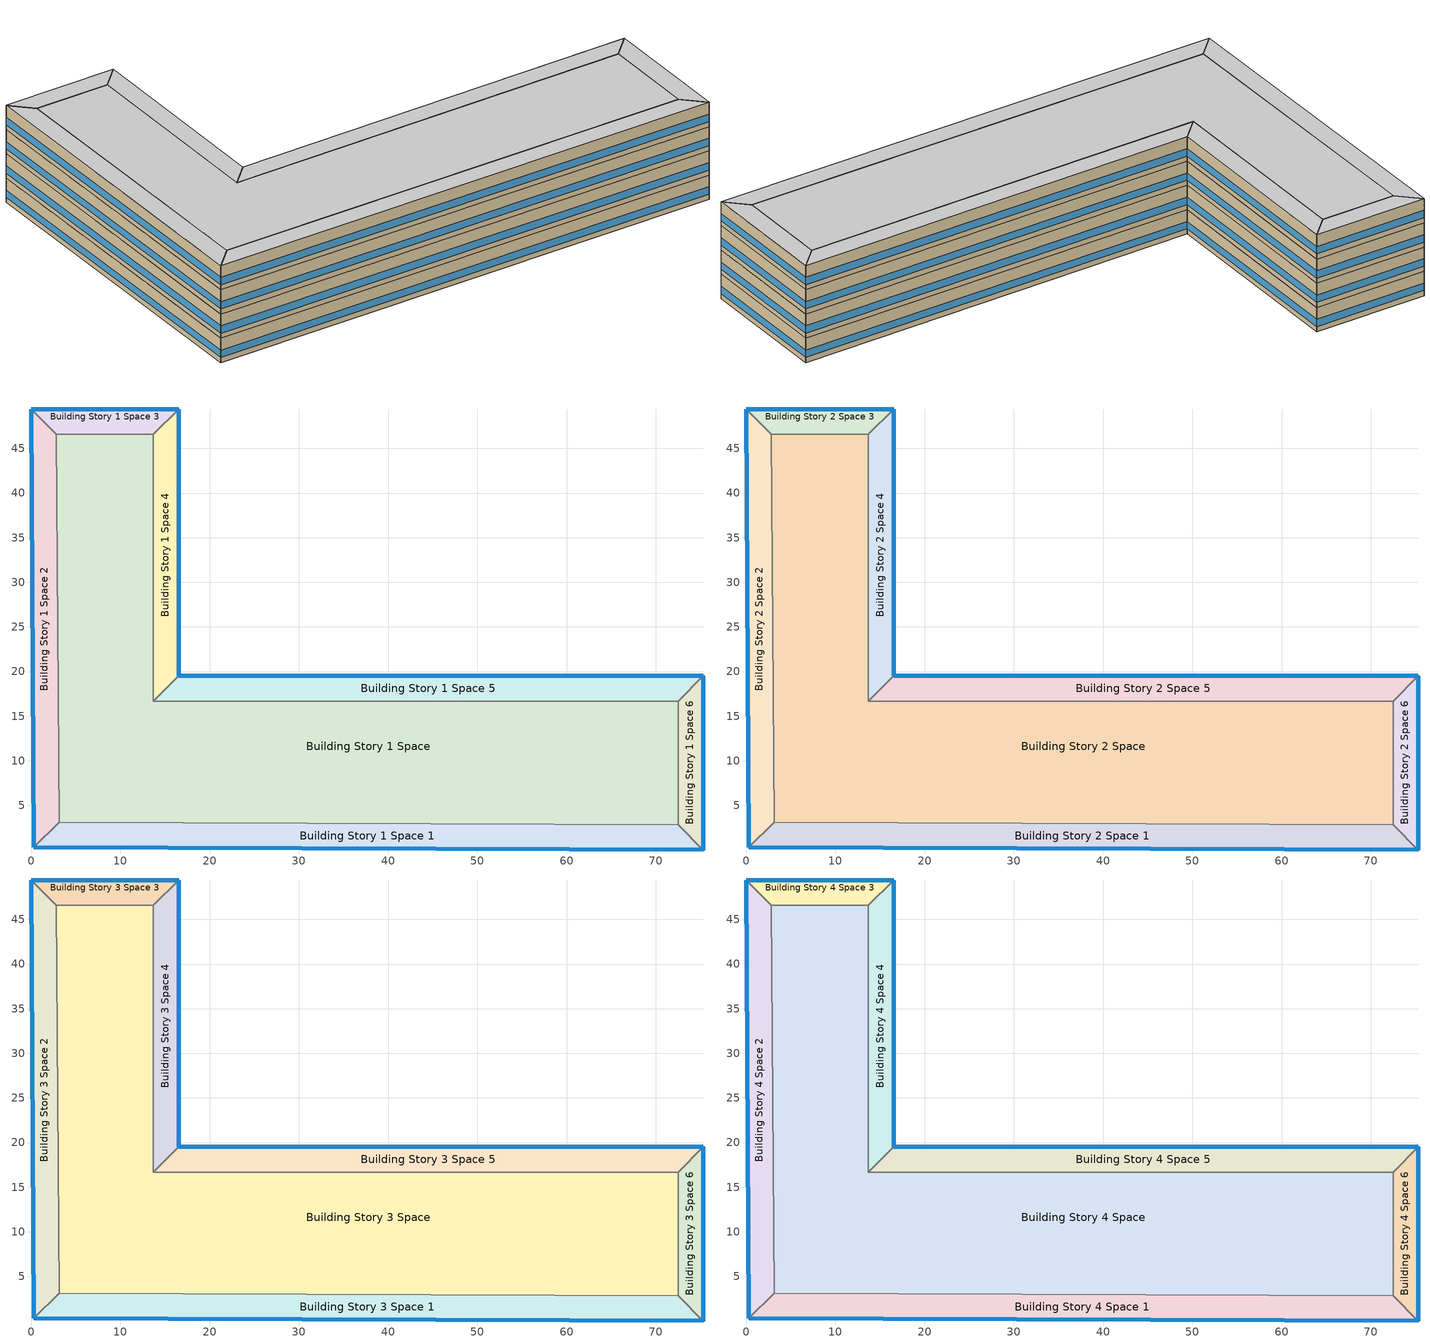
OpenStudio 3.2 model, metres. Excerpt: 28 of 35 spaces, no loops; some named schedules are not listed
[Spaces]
Building Story 1 Space
 floor ground: 72.52,2.83 3.13,3.14 2.84,46.6 13.71,46.59 13.71,16.69 72.51,16.69 z0
 wall adiabatic (Typical Interior Wall): 3.13,3.14 72.52,2.83 72.51,16.69 13.71,16.69 13.71,46.59 2.84,46.6 3.13,3.14 z0:3.6
 ceiling adiabatic (Typical Interior Floor): 72.51,16.69 13.71,16.69 13.71,46.59 2.84,46.6 3.13,3.14 72.52,2.83 z3.6
Building Story 1 Space 1
 floor ground: 75.34,0 0.31,0.31 3.13,3.14 72.52,2.83 z0
 wall outside: 0.31,0.31 75.34,0 z0:3.6
 wall adiabatic (Typical Interior Wall): 75.34,0 72.52,2.83 3.13,3.14 0.31,0.31 z0:3.6
 window: 0.33,0.3 75.31,0 z0.76:1.84
 ceiling adiabatic (Typical Interior Ceiling): 72.52,2.83 3.13,3.14 0.31,0.31 75.34,0 z3.6
Building Story 1 Space 2
 floor ground: 0.31,0.31 0,49.42 2.84,46.6 3.13,3.14 z0
 wall outside: 0,49.42 0.31,0.31 z0:3.6
 wall adiabatic (Typical Interior Wall): 0.31,0.31 3.13,3.14 2.84,46.6 0,49.42 z0:3.6
 window: 0,49.39 0.31,0.33 z0.76:1.84
 ceiling adiabatic (Typical Interior Ceiling): 3.13,3.14 2.84,46.6 0,49.42 0.31,0.31 z3.6
Building Story 1 Space 3
 floor ground: 0,49.42 16.54,49.42 13.71,46.59 2.84,46.6 z0
 wall outside: 16.54,49.42 0,49.42 z0:3.6
 wall adiabatic (Typical Interior Wall): 0,49.42 2.84,46.6 13.71,46.59 16.54,49.42 z0:3.6
 window: 16.51,49.42 0.03,49.42 z0.76:1.85
 ceiling adiabatic (Typical Interior Ceiling): 2.84,46.6 13.71,46.59 16.54,49.42 0,49.42 z3.6
Building Story 1 Space 4
 floor ground: 16.54,49.42 16.54,19.52 13.71,16.69 13.71,46.59 z0
 wall outside: 16.54,19.52 16.54,49.42 z0:3.6
 wall adiabatic (Typical Interior Wall): 16.54,49.42 13.71,46.59 13.71,16.69 16.54,19.52 z0:3.6
 window: 16.54,19.55 16.54,49.39 z0.76:1.84
 ceiling adiabatic (Typical Interior Ceiling): 13.71,46.59 13.71,16.69 16.54,19.52 16.54,49.42 z3.6
Building Story 1 Space 5
 floor ground: 16.54,19.52 75.34,19.52 72.51,16.69 13.71,16.69 z0
 wall outside: 75.34,19.52 16.54,19.52 z0:3.6
 wall adiabatic (Typical Interior Wall): 16.54,19.52 13.71,16.69 72.51,16.69 75.34,19.52 z0:3.6
 window: 75.31,19.52 16.56,19.52 z0.76:1.84
 ceiling adiabatic (Typical Interior Ceiling): 13.71,16.69 72.51,16.69 75.34,19.52 16.54,19.52 z3.6
Building Story 1 Space 6
 floor ground: 75.34,19.52 75.34,0 72.52,2.83 72.51,16.69 z0
 wall outside: 75.34,0 75.34,19.52 z0:3.6
 wall adiabatic (Typical Interior Wall): 75.34,19.52 72.51,16.69 72.52,2.83 75.34,0 z0:3.6
 window: 75.34,0.03 75.34,19.5 z0.76:1.84
 ceiling adiabatic (Typical Interior Ceiling): 72.51,16.69 72.52,2.83 75.34,0 75.34,19.52 z3.6
Building Story 2 Space
 floor adiabatic (Typical Interior Floor): 72.52,2.83 3.13,3.14 2.84,46.6 13.71,46.59 13.71,16.69 72.51,16.69 z3.6
 wall adiabatic (Typical Interior Wall): 3.13,3.14 72.52,2.83 72.51,16.69 13.71,16.69 13.71,46.59 2.84,46.6 3.13,3.14 z3.6:7.2
 ceiling adiabatic (Typical Interior Ceiling): 72.51,16.69 13.71,16.69 13.71,46.59 2.84,46.6 3.13,3.14 72.52,2.83 z7.2
Building Story 2 Space 1
 floor adiabatic (Typical Interior Ceiling): 75.34,0 0.31,0.31 3.13,3.14 72.52,2.83 z3.6
 wall outside: 0.31,0.31 75.34,0 z3.6:7.2
 wall adiabatic (Typical Interior Wall): 75.34,0 72.52,2.83 3.13,3.14 0.31,0.31 z3.6:7.2
 window: 0.33,0.3 75.31,0 z4.36:5.44
 ceiling adiabatic (Typical Interior Ceiling): 72.52,2.83 3.13,3.14 0.31,0.31 75.34,0 z7.2
Building Story 2 Space 2
 floor adiabatic (Typical Interior Ceiling): 0.31,0.31 0,49.42 2.84,46.6 3.13,3.14 z3.6
 wall outside: 0,49.42 0.31,0.31 z3.6:7.2
 wall adiabatic (Typical Interior Wall): 0.31,0.31 3.13,3.14 2.84,46.6 0,49.42 z3.6:7.2
 window: 0,49.39 0.31,0.33 z4.36:5.44
 ceiling adiabatic (Typical Interior Floor): 3.13,3.14 2.84,46.6 0,49.42 0.31,0.31 z7.2
Building Story 2 Space 3
 floor adiabatic (Typical Interior Ceiling): 0,49.42 16.54,49.42 13.71,46.59 2.84,46.6 z3.6
 wall outside: 16.54,49.42 0,49.42 z3.6:7.2
 wall adiabatic (Typical Interior Wall): 0,49.42 2.84,46.6 13.71,46.59 16.54,49.42 z3.6:7.2
 window: 16.51,49.42 0.03,49.42 z4.36:5.45
 ceiling adiabatic (Typical Interior Floor): 2.84,46.6 13.71,46.59 16.54,49.42 0,49.42 z7.2
Building Story 2 Space 4
 floor adiabatic (Typical Interior Ceiling): 16.54,49.42 16.54,19.52 13.71,16.69 13.71,46.59 z3.6
 wall outside: 16.54,19.52 16.54,49.42 z3.6:7.2
 wall adiabatic (Typical Interior Wall): 16.54,49.42 13.71,46.59 13.71,16.69 16.54,19.52 z3.6:7.2
 window: 16.54,19.55 16.54,49.39 z4.36:5.44
 ceiling adiabatic (Typical Interior Floor): 13.71,46.59 13.71,16.69 16.54,19.52 16.54,49.42 z7.2
Building Story 2 Space 5
 floor adiabatic (Typical Interior Ceiling): 16.54,19.52 75.34,19.52 72.51,16.69 13.71,16.69 z3.6
 wall outside: 75.34,19.52 16.54,19.52 z3.6:7.2
 wall adiabatic (Typical Interior Wall): 16.54,19.52 13.71,16.69 72.51,16.69 75.34,19.52 z3.6:7.2
 window: 75.31,19.52 16.56,19.52 z4.36:5.44
 ceiling adiabatic (Typical Interior Floor): 13.71,16.69 72.51,16.69 75.34,19.52 16.54,19.52 z7.2
Building Story 2 Space 6
 floor adiabatic (Typical Interior Ceiling): 75.34,19.52 75.34,0 72.52,2.83 72.51,16.69 z3.6
 wall outside: 75.34,0 75.34,19.52 z3.6:7.2
 wall adiabatic (Typical Interior Wall): 75.34,19.52 72.51,16.69 72.52,2.83 75.34,0 z3.6:7.2
 window: 75.34,0.03 75.34,19.5 z4.36:5.44
 ceiling adiabatic (Typical Interior Floor): 72.51,16.69 72.52,2.83 75.34,0 75.34,19.52 z7.2
Building Story 3 Space
 floor adiabatic (Typical Interior Ceiling): 72.52,2.83 3.13,3.14 2.84,46.6 13.71,46.59 13.71,16.69 72.51,16.69 z7.2
 wall adiabatic (Typical Interior Wall): 3.13,3.14 72.52,2.83 72.51,16.69 13.71,16.69 13.71,46.59 2.84,46.6 3.13,3.14 z7.2:10.8
 ceiling adiabatic (Typical Interior Floor): 72.51,16.69 13.71,16.69 13.71,46.59 2.84,46.6 3.13,3.14 72.52,2.83 z10.8
Building Story 3 Space 1
 floor adiabatic (Typical Interior Ceiling): 75.34,0 0.31,0.31 3.13,3.14 72.52,2.83 z7.2
 wall outside: 0.31,0.31 75.34,0 z7.2:10.8
 wall adiabatic (Typical Interior Wall): 75.34,0 72.52,2.83 3.13,3.14 0.31,0.31 z7.2:10.8
 window: 0.33,0.3 75.31,0 z7.96:9.04
 ceiling adiabatic (Typical Interior Ceiling): 72.52,2.83 3.13,3.14 0.31,0.31 75.34,0 z10.8
Building Story 3 Space 2
 floor adiabatic (Typical Interior Floor): 0.31,0.31 0,49.42 2.84,46.6 3.13,3.14 z7.2
 wall outside: 0,49.42 0.31,0.31 z7.2:10.8
 wall adiabatic (Typical Interior Wall): 0.31,0.31 3.13,3.14 2.84,46.6 0,49.42 z7.2:10.8
 window: 0,49.39 0.31,0.33 z7.96:9.04
 ceiling adiabatic (Typical Interior Ceiling): 3.13,3.14 2.84,46.6 0,49.42 0.31,0.31 z10.8
Building Story 3 Space 3
 floor adiabatic (Typical Interior Floor): 0,49.42 16.54,49.42 13.71,46.59 2.84,46.6 z7.2
 wall outside: 16.54,49.42 0,49.42 z7.2:10.8
 wall adiabatic (Typical Interior Wall): 0,49.42 2.84,46.6 13.71,46.59 16.54,49.42 z7.2:10.8
 window: 16.51,49.42 0.03,49.42 z7.96:9.05
 ceiling adiabatic (Typical Interior Ceiling): 2.84,46.6 13.71,46.59 16.54,49.42 0,49.42 z10.8
Building Story 3 Space 4
 floor adiabatic (Typical Interior Floor): 16.54,49.42 16.54,19.52 13.71,16.69 13.71,46.59 z7.2
 wall outside: 16.54,19.52 16.54,49.42 z7.2:10.8
 wall adiabatic (Typical Interior Wall): 16.54,49.42 13.71,46.59 13.71,16.69 16.54,19.52 z7.2:10.8
 window: 16.54,19.55 16.54,49.39 z7.96:9.04
 ceiling adiabatic (Typical Interior Ceiling): 13.71,46.59 13.71,16.69 16.54,19.52 16.54,49.42 z10.8
Building Story 3 Space 5
 floor adiabatic (Typical Interior Floor): 16.54,19.52 75.34,19.52 72.51,16.69 13.71,16.69 z7.2
 wall outside: 75.34,19.52 16.54,19.52 z7.2:10.8
 wall adiabatic (Typical Interior Wall): 16.54,19.52 13.71,16.69 72.51,16.69 75.34,19.52 z7.2:10.8
 window: 75.31,19.52 16.56,19.52 z7.96:9.04
 ceiling adiabatic (Typical Interior Ceiling): 13.71,16.69 72.51,16.69 75.34,19.52 16.54,19.52 z10.8
Building Story 3 Space 6
 floor adiabatic (Typical Interior Floor): 75.34,19.52 75.34,0 72.52,2.83 72.51,16.69 z7.2
 wall outside: 75.34,0 75.34,19.52 z7.2:10.8
 wall adiabatic (Typical Interior Wall): 75.34,19.52 72.51,16.69 72.52,2.83 75.34,0 z7.2:10.8
 window: 75.34,0.03 75.34,19.5 z7.96:9.04
 ceiling adiabatic (Typical Interior Ceiling): 72.51,16.69 72.52,2.83 75.34,0 75.34,19.52 z10.8
Building Story 4 Space
 floor adiabatic (Typical Interior Floor): 72.52,2.83 3.13,3.14 2.84,46.6 13.71,46.59 13.71,16.69 72.51,16.69 z10.8
 wall adiabatic (Typical Interior Wall): 3.13,3.14 72.52,2.83 72.51,16.69 13.71,16.69 13.71,46.59 2.84,46.6 3.13,3.14 z10.8:14.4
 ceiling adiabatic (Typical Interior Ceiling): 72.51,16.69 13.71,16.69 13.71,46.59 2.84,46.6 3.13,3.14 72.52,2.83 z14.4
Building Story 4 Space 1
 floor adiabatic (Typical Interior Ceiling): 75.34,0 0.31,0.31 3.13,3.14 72.52,2.83 z10.8
 wall outside: 0.31,0.31 75.34,0 z10.8:14.4
 wall adiabatic (Typical Interior Wall): 75.34,0 72.52,2.83 3.13,3.14 0.31,0.31 z10.8:14.4
 window: 0.33,0.3 75.31,0 z11.56:12.64
 ceiling adiabatic (Typical Interior Ceiling): 72.52,2.83 3.13,3.14 0.31,0.31 75.34,0 z14.4
Building Story 4 Space 2
 floor adiabatic (Typical Interior Ceiling): 0.31,0.31 0,49.42 2.84,46.6 3.13,3.14 z10.8
 wall outside: 0,49.42 0.31,0.31 z10.8:14.4
 wall adiabatic (Typical Interior Wall): 0.31,0.31 3.13,3.14 2.84,46.6 0,49.42 z10.8:14.4
 window: 0,49.39 0.31,0.33 z11.56:12.64
 ceiling adiabatic (Typical Interior Ceiling): 3.13,3.14 2.84,46.6 0,49.42 0.31,0.31 z14.4
Building Story 4 Space 3
 floor adiabatic (Typical Interior Ceiling): 0,49.42 16.54,49.42 13.71,46.59 2.84,46.6 z10.8
 wall outside: 16.54,49.42 0,49.42 z10.8:14.4
 wall adiabatic (Typical Interior Wall): 0,49.42 2.84,46.6 13.71,46.59 16.54,49.42 z10.8:14.4
 window: 16.51,49.42 0.03,49.42 z11.56:12.65
 ceiling adiabatic (Typical Interior Ceiling): 2.84,46.6 13.71,46.59 16.54,49.42 0,49.42 z14.4
Building Story 4 Space 4
 floor adiabatic (Typical Interior Ceiling): 16.54,49.42 16.54,19.52 13.71,16.69 13.71,46.59 z10.8
 wall outside: 16.54,19.52 16.54,49.42 z10.8:14.4
 wall adiabatic (Typical Interior Wall): 16.54,49.42 13.71,46.59 13.71,16.69 16.54,19.52 z10.8:14.4
 window: 16.54,19.55 16.54,49.39 z11.56:12.64
 ceiling adiabatic (Typical Interior Ceiling): 13.71,46.59 13.71,16.69 16.54,19.52 16.54,49.42 z14.4
Building Story 4 Space 5
 floor adiabatic (Typical Interior Ceiling): 16.54,19.52 75.34,19.52 72.51,16.69 13.71,16.69 z10.8
 wall outside: 75.34,19.52 16.54,19.52 z10.8:14.4
 wall adiabatic (Typical Interior Wall): 16.54,19.52 13.71,16.69 72.51,16.69 75.34,19.52 z10.8:14.4
 window: 75.31,19.52 16.56,19.52 z11.56:12.64
 ceiling adiabatic (Typical Interior Ceiling): 13.71,16.69 72.51,16.69 75.34,19.52 16.54,19.52 z14.4
Building Story 4 Space 6
 floor adiabatic (Typical Interior Ceiling): 75.34,19.52 75.34,0 72.52,2.83 72.51,16.69 z10.8
 wall outside: 75.34,0 75.34,19.52 z10.8:14.4
 wall adiabatic (Typical Interior Wall): 75.34,19.52 72.51,16.69 72.52,2.83 75.34,0 z10.8:14.4
 window: 75.34,0.03 75.34,19.5 z11.56:12.64
 ceiling adiabatic (Typical Interior Ceiling): 72.51,16.69 72.52,2.83 75.34,0 75.34,19.52 z14.4
[Site]
Denver Intl Ap_CO_USA: Latitude {deg}=39.8057; Longitude {deg}=-104.781; Time Zone {hr}=-7; Elevation {m}=497.7384; Terrain=City
[Site:WaterMainsTemperature]
Calculation Method=Correlation; Annual Average Outdoor Air Temperature {C}=10.8; Maximum Difference In Monthly Average Outdoor Air Temperatures {deltaC}=23.2
[SizingPeriod:DesignDay] Barometric Pressure {Pa}=83011; Sky Clearness=0; Rain Indicator=0; Snow Indicator=0; Day of Month=21; Daylight Saving Time Indicator=0; Humidity Indicating Type=Wetbulb; Dry-Bulb Temperature Range Modifier Type=DefaultMultipliers
Name | Maximum Dry-Bulb Temperature {C} | Daily Dry-Bulb Temperature Range {deltaC} | Humidity Indicating Conditions at Maximum Dry-Bulb | Wind Speed {m/s} | Wind Direction {deg} | Month | Day Type | Solar Model Indicator | ASHRAE Taub | ASHRAE Taud
Denver Intl Ap Ann Clg .4% Condns DB=>MWB 1 | 34.6 | 15.2 | 15.7 | 4.2 | 80 | 7 | SummerDesignDay | ASHRAETau | 0.424 | 2.012
Denver Intl Ap Ann Clg .4% Condns WB=>MDB 1 | 27.3 | 15.2 | 18.3 | 4.2 | 80 | 7 | SummerDesignDay | ASHRAETau | 0.424 | 2.012
Denver Intl Ap Ann Htg 99.6% Condns DB 1 | -17.4 | 0 | -17.4 | 3.3 | 160 | 12 | WinterDesignDay | ASHRAEClearSky
[ClimateZones]
Climate Zone Institution Name 1=ASHRAE; Climate Zone Document Name 1=ANSI/ASHRAE Standard 169; Climate Zone Document Year 1=2006; Climate Zone Value 1=5B
[Site:GroundTemperature:FCfactorMethod]
January Ground Temperature {C}=7.1; February Ground Temperature {C}=3; March Ground Temperature {C}=-1; April Ground Temperature {C}=0.8; May Ground Temperature {C}=-0.2; June Ground Temperature {C}=4.8; July Ground Temperature {C}=6.1; August Ground Temperature {C}=13.7; September Ground Temperature {C}=22.2; October Ground Temperature {C}=22.7; November Ground Temperature {C}=21.7; December Ground Temperature {C}=18.5
[Building]
New Building_63: Nominal Floor to Floor Height {m}=3.6; Default Construction Set=Res 90.1-2019 - Office - ASHRAE 169-2013-5B adj ext wall insulation; Default Schedule Set=Building Default Schedule Set 1; Standards Number of Stories=5; Standards Number of Above Ground Stories=5; Standards Building Type=Office
[DefaultConstructionSet]
Res 90.1-2019 - Office - ASHRAE 169-2013-5B adj ext wall insulation: Default Exterior Surface Constructions=Default Surface Constructions 1 adj ext wall insulation; Default Interior Surface Constructions=Default Surface Constructions 2; Default Ground Contact Surface Constructions=Default Surface Constructions 3; Default Exterior SubSurface Constructions=Default Sub Surface Constructions 1; Default Interior SubSurface Constructions=Default Sub Surface Constructions 2; Interior Partition Construction=Typical Interior Partition
[DefaultSurfaceConstructions]
Name | Floor Construction | Wall Construction | Roof Ceiling Construction
Default Surface Constructions 2 | Typical Interior Floor | Typical Interior Wall | Typical Interior Ceiling
Default Surface Constructions 3 | Typical Insulated Carpeted 8in Slab Floor | Typical Insulated Basement Mass Wall
Default Surface Constructions 1 adj ext wall insulation | Typical Insulated Exterior Mass Floor R-17.54 | Typical Insulated Exterior Mass Wall R-11.11 adj ext wall insulation | Typical IEAD Roof R-31.25
[Construction]
Typical Insulated Exterior Mass Floor R-17.54: Typical Insulation R-14.97, 4 in. Normalweight Concrete Floor, Typical Carpet Pad
Typical IEAD Roof R-31.25: Roof Membrane, Typical Insulation R-30.13, Metal Roof Surface
Typical Interior Floor: 100mm Normalweight concrete floor, CP02 CARPET PAD
Typical Interior Wall: G01 13mm gypsum board, G01 13mm gypsum board
Typical Interior Ceiling: CP02 CARPET PAD, 100mm Normalweight concrete floor
Typical Insulated Carpeted 8in Slab Floor: 8 in. Normalweight Concrete Floor, Typical Carpet Pad
Typical Insulated Basement Mass Wall: 8 in. Concrete Block Basement Wall
U 0.63 SHGC 0.33 Simple Glazing Window U-0.63 SHGC 0.33: U 0.63 SHGC 0.33 Simple Glazing U-0.63 SHGC 0.33
U 0.63 SHGC 0.33 Simple Glazing Window U-0.63 SHGC 0.33 1: U 0.63 SHGC 0.33 Simple Glazing U-0.63 SHGC 0.33 1
Typical Insulated Metal Door R-2.7: F08 Metal surface, Typical Insulation R-1.85
U 0.44 SHGC 0.26 Dbl Ref-B-H Clr 6mm/13mm Air: REF B CLEAR HI 6MM, AIR 13MM, CLEAR 6MM
Typical Overhead Door R-3.23: Typical Insulation R-2.38
U 0.5 SHGC 0.36 Simple Glazing Skylight U-0.5 SHGC 0.36: U 0.5 SHGC 0.36 Simple Glazing U-0.5 SHGC 0.36
Typical Interior Window: Clear 3mm
Typical Interior Door; Typical Interior Partition: G05 25mm wood
InteriorFurnishings 1: Std Wood 6inch 1
InteriorFurnishings 2: Std Wood 6inch 2
Typical Insulated Exterior Mass Wall R-11.11 adj ext wall insulation: 1IN Stucco, 8IN CONCRETE HW RefBldg, Typical Insulation R-8.72_R-value 20.0 (ft^2*h*R/Btu), 1/2IN Gypsum
[Material:NoMass] Roughness=Smooth; Thermal Absorptance=0.9; Solar Absorptance=0.7
Name | Thermal Resistance {m2-K/W} | Visible Absorptance
Typical Insulation R-14.97 | 2.63723 | 0.7
Typical Carpet Pad; CP02 CARPET PAD | 0.21648 | 0.8
Typical Insulation R-30.13 | 5.30668 | 0.7
Typical Insulation R-1.85 | 0.326262 | 0.7
Typical Insulation R-2.38 | 0.418404 | 0.7
Typical Insulation R-8.72_R-value 20.0 (ft^2*h*R/Btu) | 3.5222 | 0.7
[Material] Thermal Absorptance=0.9
Name | Roughness | Thickness {m} | Conductivity {W/m-K} | Density {kg/m3} | Specific Heat {J/kg-K} | Solar Absorptance | Visible Absorptance
4 in. Normalweight Concrete Floor | MediumRough | 0.1016 | 2.31 | 2322 | 832 | 0.7 | 0.7
1IN Stucco | Smooth | 0.0253 | 0.6918 | 1858 | 837 | 0.7 | 0.92
8IN CONCRETE HW RefBldg | Rough | 0.2032 | 1.311 | 2240 | 836.8 | 0.7 | 0.7
1/2IN Gypsum | Smooth | 0.0127 | 0.16 | 784.9 | 830 | 0.4 | 0.4
Roof Membrane | VeryRough | 0.0095 | 0.16 | 1121.29 | 1460 | 0.7 | 0.7
Metal Roof Surface; F08 Metal surface | Smooth | 0.0008 | 45.28 | 7824 | 500 | 0.7 | 0.7
100mm Normalweight concrete floor | MediumRough | 0.1016 | 2.31045 | 2322 | 832.557 | 0.7 | 0.7
G01 13mm gypsum board | Smooth | 0.0127 | 0.160031 | 800.001 | 1090.73 | 0.7 | 0.5
8 in. Normalweight Concrete Floor | MediumRough | 0.2032 | 2.31 | 2322 | 832 | 0.7 | 0.7
8 in. Concrete Block Basement Wall | MediumRough | 0.2032 | 1.326 | 1842 | 912 | 0.7 | 0.7
G05 25mm wood | MediumSmooth | 0.0254 | 0.15 | 608 | 1630 | 0.5 | 0.5
Std Wood 6inch 1; Std Wood 6inch 2 | MediumSmooth | 0.15 | 0.12 | 540 | 1210 | 0.7 | 0.7
[DefaultSubSurfaceConstructions]
Name | Fixed Window Construction | Operable Window Construction | Door Construction | Glass Door Construction | Overhead Door Construction | Skylight Construction | Tubular Daylight Dome Construction | Tubular Daylight Diffuser Construction
Default Sub Surface Constructions 1 | U 0.63 SHGC 0.33 Simple Glazing Window U-0.63 SHGC 0.33 | U 0.63 SHGC 0.33 Simple Glazing Window U-0.63 SHGC 0.33 1 | Typical Insulated Metal Door R-2.7 | U 0.44 SHGC 0.26 Dbl Ref-B-H Clr 6mm/13mm Air | Typical Overhead Door R-3.23 | U 0.5 SHGC 0.36 Simple Glazing Skylight U-0.5 SHGC 0.36 | Typical Interior Window | Typical Interior Window
Default Sub Surface Constructions 2 | Typical Interior Window | Typical Interior Window | Typical Interior Door
[WindowMaterial:SimpleGlazingSystem]
Name | U-Factor {W/m2-K} | Solar Heat Gain Coefficient
U 0.63 SHGC 0.33 Simple Glazing U-0.63 SHGC 0.33; U 0.63 SHGC 0.33 Simple Glazing U-0.63 SHGC 0.33 1 | 3.57731 | 0.33
U 0.5 SHGC 0.36 Simple Glazing U-0.5 SHGC 0.36 | 2.83913 | 0.36
[WindowMaterial:Glazing] Optical Data Type=SpectralAverage; Infrared Transmittance at Normal Incidence=0; Front Side Infrared Hemispherical Emissivity=0.84; Conductivity {W/m-K}=0.9; Dirt Correction Factor for Solar and Visible Transmittance=1; Solar Diffusing=No
Name | Thickness {m} | Solar Transmittance at Normal Incidence | Front Side Solar Reflectance at Normal Incidence | Back Side Solar Reflectance at Normal Incidence | Visible Transmittance at Normal Incidence | Front Side Visible Reflectance at Normal Incidence | Back Side Visible Reflectance at Normal Incidence | Back Side Infrared Hemispherical Emissivity
REF B CLEAR HI 6MM | 0.006 | 0.24 | 0.16 | 0.32 | 0.3 | 0.16 | 0.29 | 0.6
CLEAR 6MM | 0.006 | 0.775 | 0.071 | 0.071 | 0.881 | 0.08 | 0.08 | 0.84
Clear 3mm | 0.003 | 0.837 | 0.075 | 0.075 | 0.898 | 0.081 | 0.081 | 0.84
[WindowMaterial:Gas]
AIR 13MM: Gas Type=Air; Thickness {m}=0.0127
[People:Definition]
Office WholeBuilding - Md Office People Definition: Number of People Calculation Method=People/Area; People per Space Floor Area {person/m2}=0.0538196; Fraction Radiant=0.3; Enable ASHRAE 55 Comfort Warnings=Yes; Mean Radiant Temperature Calculation Type=ZoneAveraged; Thermal Comfort Model Type 1=Fanger
[Lights:Definition]
Office WholeBuilding - Md Office Lights Definition - 10.0 percent reduction: Design Level Calculation Method=Watts/Area; Watts per Space Floor Area {W/m2}=6.20001; Fraction Radiant=0.7; Fraction Visible=0.2; Return Air Fraction=0
[ElectricEquipment:Definition] Design Level Calculation Method=Watts/Area
Name | Watts per Space Floor Area {W/m2} | Fraction Latent | Fraction Radiant | Fraction Lost
Elevator Lift Motor 1 - pre-normalized value was 16055 W. - 20.0 percent reduction | 6.59157 | 0 | 0 | 1
Elevator Lights 1 - pre-normalized value was 32 W. - 20.0 percent reduction | 0.0132811 |  | 0.5
Elevator Fan 1 - pre-normalized value was 31 W. - 20.0 percent reduction | 0.01271 |  | 0.5
Office WholeBuilding - Md Office Elec Equip Definition - 20.0 percent reduction | 6.45835 | 0 | 0.5 | 0
[DesignSpecification:OutdoorAir] Outdoor Air Method=Sum; Outdoor Air Flow per Floor Area {m3/s-m2}=0.0004318
Blended OA; Blended OA 1; Blended OA 2; Blended OA 3
[DefaultScheduleSet]
Name | Hours of Operation Schedule
Story Ground Blended Space Type Schedule Set; Story Mid Blended Space Type Schedule Set; Story Mid2 Blended Space Type Schedule Set; Story Mid3 Blended Space Type Schedule Set
Building Default Schedule Set 1 | Building Hours of Operation NonResidential 1
[SpaceInfiltration:DesignFlowRate] Schedule=Always On Discrete; Design Flow Rate Calculation Method=Flow/ExteriorArea; Constant Term Coefficient=0; Temperature Term Coefficient=0; Velocity Term Coefficient=0.224; Velocity Squared Term Coefficient=0
Name | Space or SpaceType | Flow per Exterior Surface Area {m3/s-m2}
Office WholeBuilding - Md Office A  - Story Ground Infiltration; Office WholeBuilding - Md Office C  - Story Ground Infiltration | Story Ground Blended Space Type | 0.000141971
Office WholeBuilding - Md Office A  - Story Mid Infiltration; Office WholeBuilding - Md Office C  - Story Mid Infiltration | Story Mid Blended Space Type | 0.000141971
Office WholeBuilding - Md Office A  - Story Mid2 Infiltration; Office WholeBuilding - Md Office C  - Story Mid2 Infiltration | Story Mid2 Blended Space Type | 0.000141971
Office WholeBuilding - Md Office A  - Story Mid3 Infiltration; Office WholeBuilding - Md Office C  - Story Mid3 Infiltration | Story Mid3 Blended Space Type | 0.000141971
Office WholeBuilding - Md Office A end_a - Story Ground Infiltration; Office WholeBuilding - Md Office A end_b - Story Ground Infiltration; Office WholeBuilding - Md Office C end_a - Story Ground Infiltration; Office WholeBuilding - Md Office C end_b - Story Ground Infiltration | Story Ground Blended Space Type | 2.89005e-05
Office WholeBuilding - Md Office A end_a - Story Mid Infiltration; Office WholeBuilding - Md Office A end_b - Story Mid Infiltration; Office WholeBuilding - Md Office C end_a - Story Mid Infiltration; Office WholeBuilding - Md Office C end_b - Story Mid Infiltration | Story Mid Blended Space Type | 2.89005e-05
Office WholeBuilding - Md Office A end_a - Story Mid2 Infiltration; Office WholeBuilding - Md Office A end_b - Story Mid2 Infiltration; Office WholeBuilding - Md Office C end_a - Story Mid2 Infiltration; Office WholeBuilding - Md Office C end_b - Story Mid2 Infiltration | Story Mid2 Blended Space Type | 2.89005e-05
Office WholeBuilding - Md Office A end_a - Story Mid3 Infiltration; Office WholeBuilding - Md Office A end_b - Story Mid3 Infiltration; Office WholeBuilding - Md Office C end_a - Story Mid3 Infiltration; Office WholeBuilding - Md Office C end_b - Story Mid3 Infiltration | Story Mid3 Blended Space Type | 2.89005e-05
Office WholeBuilding - Md Office B end_a - Story Ground Infiltration; Office WholeBuilding - Md Office B end_b - Story Ground Infiltration | Story Ground Blended Space Type | 8.50141e-05
Office WholeBuilding - Md Office B end_a - Story Mid Infiltration; Office WholeBuilding - Md Office B end_b - Story Mid Infiltration | Story Mid Blended Space Type | 8.50141e-05
Office WholeBuilding - Md Office B end_a - Story Mid2 Infiltration; Office WholeBuilding - Md Office B end_b - Story Mid2 Infiltration | Story Mid2 Blended Space Type | 8.50141e-05
Office WholeBuilding - Md Office B end_a - Story Mid3 Infiltration; Office WholeBuilding - Md Office B end_b - Story Mid3 Infiltration | Story Mid3 Blended Space Type | 8.50141e-05
[ElectricEquipment]
Name | Electric Equipment Definition | Space or SpaceType | Schedule | Multiplier
4 Elevator Lift Motors 20.0 percent reduction | Elevator Lift Motor 1 - pre-normalized value was 16055 W. - 20.0 percent reduction | Story Ground Blended Space Type | Elevator Schedule 1 | 4
4 Elevator Fans 20.0 percent reduction | Elevator Fan 1 - pre-normalized value was 31 W. - 20.0 percent reduction | Story Ground Blended Space Type | Elevator Schedule 3 | 4
4 Elevator Lights 20.0 percent reduction | Elevator Lights 1 - pre-normalized value was 32 W. - 20.0 percent reduction | Story Ground Blended Space Type | Elevator Schedule 2 | 4
Office WholeBuilding - Md Office Elec Equip 1 20.0 percent reduction | Office WholeBuilding - Md Office Elec Equip Definition - 20.0 percent reduction | Story Ground Blended Space Type | OfficeMedium BLDG_EQUIP_SCH_2013 | 1
Office WholeBuilding - Md Office Elec Equip 2 20.0 percent reduction | Office WholeBuilding - Md Office Elec Equip Definition - 20.0 percent reduction | Story Mid Blended Space Type | OfficeMedium BLDG_EQUIP_SCH_2013 | 1
Office WholeBuilding - Md Office Elec Equip 3 20.0 percent reduction | Office WholeBuilding - Md Office Elec Equip Definition - 20.0 percent reduction | Story Mid2 Blended Space Type | OfficeMedium BLDG_EQUIP_SCH_2013 | 1
Office WholeBuilding - Md Office Elec Equip 4 20.0 percent reduction | Office WholeBuilding - Md Office Elec Equip Definition - 20.0 percent reduction | Story Mid3 Blended Space Type | OfficeMedium BLDG_EQUIP_SCH_2013 | 1
[Exterior:Lights:Definition]
Name | Design Level {W}
Parking Areas and Drives Def (W/ft^2) | 0.1
Building Facades Def (W/ft^2) | 0.15
Main Entries Def (W/ft) | 30
Other Doors Def (W/ft) | 20
[Exterior:Lights] Control Option=AstronomicalClock
Name | Exterior Lights Definition | Schedule | Multiplier
Parking Areas and Drives | Parking Areas and Drives Def (W/ft^2) | Schedule Ruleset 2 | 169889.4
Building Facades | Building Facades Def (W/ft^2) | Schedule Ruleset 1 | 5912.42
Main Entries | Main Entries Def (W/ft) | Schedule Ruleset 2 | 16.7792
Other Doors | Other Doors Def (W/ft) | Schedule Ruleset 2 | 25.1688
[ThermostatSetpoint:DualSetpoint] Heating Setpoint Temperature Schedule=OfficeMedium HTGSETP_SCH_YES_OPTIMUM; Cooling Setpoint Temperature Schedule=OfficeMedium CLGSETP_SCH_YES_OPTIMUM
Story Ground Blended Space Type Thermostat; Story Ground Blended Space Type Thermostat 1; Story Ground Blended Space Type Thermostat 2; Story Ground Blended Space Type Thermostat 3; Story Ground Blended Space Type Thermostat 4; Story Ground Blended Space Type Thermostat 5; Story Ground Blended Space Type Thermostat 6; Story Mid Blended Space Type Thermostat; Story Mid Blended Space Type Thermostat 1; Story Mid Blended Space Type Thermostat 2; Story Mid Blended Space Type Thermostat 3; Story Mid Blended Space Type Thermostat 4; Story Mid Blended Space Type Thermostat 5; Story Mid Blended Space Type Thermostat 6; Story Mid2 Blended Space Type Thermostat; Story Mid2 Blended Space Type Thermostat 1; Story Mid2 Blended Space Type Thermostat 2; Story Mid2 Blended Space Type Thermostat 3; Story Mid2 Blended Space Type Thermostat 4; Story Mid2 Blended Space Type Thermostat 5; Story Mid2 Blended Space Type Thermostat 6; Story Mid3 Blended Space Type Thermostat; Story Mid3 Blended Space Type Thermostat 1; Story Mid3 Blended Space Type Thermostat 2; Story Mid3 Blended Space Type Thermostat 3; Story Mid3 Blended Space Type Thermostat 4; Story Mid3 Blended Space Type Thermostat 5; Story Mid3 Blended Space Type Thermostat 6
[InternalMass:Definition] Design Level Calculation Method=SurfaceArea/Area; Surface Area per Space Floor Area=2
Name | Construction
Internal Mass Definition 2 | InteriorFurnishings 1
Internal Mass Definition 3 | InteriorFurnishings 2
[InternalMass]
Name | Internal Mass Definition | Space or SpaceType | Multiplier
Office WholeBuilding - Md Office A end_a - Story Ground Mass; Office WholeBuilding - Md Office C end_a - Story Ground Mass; Office WholeBuilding - Md Office A end_b - Story Ground Mass; Office WholeBuilding - Md Office C end_b - Story Ground Mass | Internal Mass Definition 2 | Story Ground Blended Space Type | 0.0107276
Office WholeBuilding - Md Office B end_b - Story Mid Mass; Office WholeBuilding - Md Office B end_a - Story Mid Mass | Internal Mass Definition 2 | Story Mid Blended Space Type | 0.0631127
Office WholeBuilding - Md Office C  - Story Mid Mass; Office WholeBuilding - Md Office A  - Story Mid Mass | Internal Mass Definition 2 | Story Mid Blended Space Type | 0.105397
Office WholeBuilding - Md Office B end_a - Story Ground Mass; Office WholeBuilding - Md Office B end_b - Story Ground Mass | Internal Mass Definition 2 | Story Ground Blended Space Type | 0.0631127
Office WholeBuilding - Md Office A  - Story Mid2 Mass; Office WholeBuilding - Md Office C  - Story Mid2 Mass | Internal Mass Definition 2 | Story Mid2 Blended Space Type | 0.105397
Office WholeBuilding - Md Office C end_b - Story Mid Mass; Office WholeBuilding - Md Office A end_a - Story Mid Mass; Office WholeBuilding - Md Office C end_a - Story Mid Mass; Office WholeBuilding - Md Office A end_b - Story Mid Mass | Internal Mass Definition 2 | Story Mid Blended Space Type | 0.0107276
Office WholeBuilding - Md Office A  - Story Ground Mass; Office WholeBuilding - Md Office C  - Story Ground Mass | Internal Mass Definition 2 | Story Ground Blended Space Type | 0.105397
Office WholeBuilding - Md Office B  - Story Ground Mass | Internal Mass Definition 2 | Story Ground Blended Space Type | 0.620071
Office WholeBuilding - Md Office A end_a - Story Mid3 Mass; Office WholeBuilding - Md Office C end_a - Story Mid3 Mass; Office WholeBuilding - Md Office C end_b - Story Mid3 Mass; Office WholeBuilding - Md Office A end_b - Story Mid3 Mass | Internal Mass Definition 2 | Story Mid3 Blended Space Type | 0.0107276
Office WholeBuilding - Md Office A end_a - Story Mid2 Mass; Office WholeBuilding - Md Office C end_a - Story Mid2 Mass; Office WholeBuilding - Md Office A end_b - Story Mid2 Mass; Office WholeBuilding - Md Office C end_b - Story Mid2 Mass | Internal Mass Definition 2 | Story Mid2 Blended Space Type | 0.0107276
Office WholeBuilding - Md Office B  - Story Mid Mass | Internal Mass Definition 2 | Story Mid Blended Space Type | 0.620071
Office WholeBuilding - Md Office C  - Story Mid3 Mass; Office WholeBuilding - Md Office A  - Story Mid3 Mass | Internal Mass Definition 2 | Story Mid3 Blended Space Type | 0.105397
Office WholeBuilding - Md Office B end_a - Story Mid2 Mass; Office WholeBuilding - Md Office B end_b - Story Mid2 Mass | Internal Mass Definition 2 | Story Mid2 Blended Space Type | 0.0631127
Office WholeBuilding - Md Office B  - Story Mid2 Mass | Internal Mass Definition 2 | Story Mid2 Blended Space Type | 0.620071
Office WholeBuilding - Md Office B end_a - Story Mid3 Mass; Office WholeBuilding - Md Office B end_b - Story Mid3 Mass | Internal Mass Definition 2 | Story Mid3 Blended Space Type | 0.0631127
Office WholeBuilding - Md Office B  - Story Mid3 Mass | Internal Mass Definition 2 | Story Mid3 Blended Space Type | 0.620071
Building Story 1 Space Mass | Internal Mass Definition 3 | Building Story 1 Space | 1
Building Story 1 Space 1 Mass | Internal Mass Definition 3 | Building Story 1 Space 1 | 1
Building Story 1 Space 2 Mass | Internal Mass Definition 3 | Building Story 1 Space 2 | 1
Building Story 1 Space 3 Mass | Internal Mass Definition 3 | Building Story 1 Space 3 | 1
Building Story 1 Space 4 Mass | Internal Mass Definition 3 | Building Story 1 Space 4 | 1
Building Story 1 Space 5 Mass | Internal Mass Definition 3 | Building Story 1 Space 5 | 1
Building Story 1 Space 6 Mass | Internal Mass Definition 3 | Building Story 1 Space 6 | 1
Building Story 2 Space Mass | Internal Mass Definition 3 | Building Story 2 Space | 1
Building Story 2 Space 1 Mass | Internal Mass Definition 3 | Building Story 2 Space 1 | 1
Building Story 3 Space Mass | Internal Mass Definition 3 | Building Story 3 Space | 1
Building Story 2 Space 2 Mass | Internal Mass Definition 3 | Building Story 2 Space 2 | 1
Building Story 2 Space 3 Mass | Internal Mass Definition 3 | Building Story 2 Space 3 | 1
Building Story 4 Space 2 Mass | Internal Mass Definition 3 | Building Story 4 Space 2 | 1
Building Story 2 Space 4 Mass | Internal Mass Definition 3 | Building Story 2 Space 4 | 1
Building Story 2 Space 5 Mass | Internal Mass Definition 3 | Building Story 2 Space 5 | 1
Building Story 2 Space 6 Mass | Internal Mass Definition 3 | Building Story 2 Space 6 | 1
Building Story 3 Space 1 Mass | Internal Mass Definition 3 | Building Story 3 Space 1 | 1
Building Story 4 Space 3 Mass | Internal Mass Definition 3 | Building Story 4 Space 3 | 1
Building Story 4 Space Mass | Internal Mass Definition 3 | Building Story 4 Space | 1
Building Story 3 Space 2 Mass | Internal Mass Definition 3 | Building Story 3 Space 2 | 1
Building Story 3 Space 3 Mass | Internal Mass Definition 3 | Building Story 3 Space 3 | 1
Building Story 3 Space 4 Mass | Internal Mass Definition 3 | Building Story 3 Space 4 | 1
Building Story 3 Space 5 Mass | Internal Mass Definition 3 | Building Story 3 Space 5 | 1
Building Story 3 Space 6 Mass | Internal Mass Definition 3 | Building Story 3 Space 6 | 1
Building Story 4 Space 1 Mass | Internal Mass Definition 3 | Building Story 4 Space 1 | 1
Building Story 4 Space 4 Mass | Internal Mass Definition 3 | Building Story 4 Space 4 | 1
Building Story 4 Space 5 Mass | Internal Mass Definition 3 | Building Story 4 Space 5 | 1
Building Story 4 Space 6 Mass | Internal Mass Definition 3 | Building Story 4 Space 6 | 1
[People] People Definition=Office WholeBuilding - Md Office People Definition; Number of People Schedule=OfficeMedium BLDG_OCC_SCH; Activity Level Schedule=OfficeMedium ACTIVITY_SCH; Work Efficiency Schedule=Work Efficiency Schedule; Clothing Insulation Schedule=Clothing Schedule; Air Velocity Schedule=Air Velocity Schedule; Multiplier=1
Name | Space or SpaceType
Office WholeBuilding - Md Office People 1 | Story Ground Blended Space Type
Office WholeBuilding - Md Office People 2 | Story Mid Blended Space Type
Office WholeBuilding - Md Office People 3 | Story Mid2 Blended Space Type
Office WholeBuilding - Md Office People 4 | Story Mid3 Blended Space Type
[Lights] Lights Definition=Office WholeBuilding - Md Office Lights Definition - 10.0 percent reduction; Schedule=OfficeMedium BLDG_LIGHT_SCH_2013; Fraction Replaceable=1; Multiplier=1
Name | Space or SpaceType
Office WholeBuilding - Md Office Lights 1 10.0 percent reduction | Story Ground Blended Space Type
Office WholeBuilding - Md Office Lights 2 10.0 percent reduction | Story Mid Blended Space Type
Office WholeBuilding - Md Office Lights 3 10.0 percent reduction | Story Mid2 Blended Space Type
Office WholeBuilding - Md Office Lights 4 10.0 percent reduction | Story Mid3 Blended Space Type
[SpaceType] Standards Building Type=Office; Standards Space Type=WholeBuilding - Md Office
Name | Default Schedule Set | Design Specification Outdoor Air Object
Story Ground Blended Space Type | Story Ground Blended Space Type Schedule Set | Blended OA
Story Mid Blended Space Type | Story Mid Blended Space Type Schedule Set | Blended OA 1
Story Mid2 Blended Space Type | Story Mid2 Blended Space Type Schedule Set | Blended OA 2
Story Mid3 Blended Space Type | Story Mid3 Blended Space Type Schedule Set | Blended OA 3
[Space]
Name | Space Type | Building Story | Thermal Zone
Building Story 1 Space | Story Ground Blended Space Type | Building Story 1 | Building Story 1 ThermalZone
Building Story 1 Space 1 | Story Ground Blended Space Type | Building Story 1 | Building Story 1 ThermalZone 1
Building Story 1 Space 2 | Story Ground Blended Space Type | Building Story 1 | Building Story 1 ThermalZone 2
Building Story 1 Space 3 | Story Ground Blended Space Type | Building Story 1 | Building Story 1 ThermalZone 3
Building Story 1 Space 4 | Story Ground Blended Space Type | Building Story 1 | Building Story 1 ThermalZone 4
Building Story 1 Space 5 | Story Ground Blended Space Type | Building Story 1 | Building Story 1 ThermalZone 5
Building Story 1 Space 6 | Story Ground Blended Space Type | Building Story 1 | Building Story 1 ThermalZone 6
Building Story 2 Space | Story Mid Blended Space Type | Building Story 2 | Building Story 2 ThermalZone
Building Story 2 Space 1 | Story Mid Blended Space Type | Building Story 2 | Building Story 2 ThermalZone 1
Building Story 2 Space 2 | Story Mid Blended Space Type | Building Story 2 | Building Story 2 ThermalZone 2
Building Story 2 Space 3 | Story Mid Blended Space Type | Building Story 2 | Building Story 2 ThermalZone 3
Building Story 2 Space 4 | Story Mid Blended Space Type | Building Story 2 | Building Story 2 ThermalZone 4
Building Story 2 Space 5 | Story Mid Blended Space Type | Building Story 2 | Building Story 2 ThermalZone 5
Building Story 2 Space 6 | Story Mid Blended Space Type | Building Story 2 | Building Story 2 ThermalZone 6
Building Story 3 Space | Story Mid2 Blended Space Type | Building Story 3 | Building Story 3 ThermalZone
Building Story 3 Space 1 | Story Mid2 Blended Space Type | Building Story 3 | Building Story 3 ThermalZone 1
Building Story 3 Space 2 | Story Mid2 Blended Space Type | Building Story 3 | Building Story 3 ThermalZone 2
Building Story 3 Space 3 | Story Mid2 Blended Space Type | Building Story 3 | Building Story 3 ThermalZone 3
Building Story 3 Space 4 | Story Mid2 Blended Space Type | Building Story 3 | Building Story 3 ThermalZone 4
Building Story 3 Space 5 | Story Mid2 Blended Space Type | Building Story 3 | Building Story 3 ThermalZone 5
Building Story 3 Space 6 | Story Mid2 Blended Space Type | Building Story 3 | Building Story 3 ThermalZone 6
Building Story 4 Space | Story Mid3 Blended Space Type | Building Story 4 | Building Story 4 ThermalZone
Building Story 4 Space 1 | Story Mid3 Blended Space Type | Building Story 4 | Building Story 4 ThermalZone 1
Building Story 4 Space 2 | Story Mid3 Blended Space Type | Building Story 4 | Building Story 4 ThermalZone 2
Building Story 4 Space 3 | Story Mid3 Blended Space Type | Building Story 4 | Building Story 4 ThermalZone 3
Building Story 4 Space 4 | Story Mid3 Blended Space Type | Building Story 4 | Building Story 4 ThermalZone 4
Building Story 4 Space 5 | Story Mid3 Blended Space Type | Building Story 4 | Building Story 4 ThermalZone 5
Building Story 4 Space 6 | Story Mid3 Blended Space Type | Building Story 4 | Building Story 4 ThermalZone 6
[BuildingStory] Nominal Floor to Floor Height {m}=3.6
Name | Nominal Z Coordinate {m}
Building Story 1 | 3.6
Building Story 2 | 7.2
Building Story 3 | 10.8
Building Story 4 | 14.4
[ThermalZone] Use Ideal Air Loads=No
Name | Thermostat | Primary Daylighting Control | Fraction of Zone Controlled by Primary Daylighting Control | Secondary Daylighting Control | Fraction of Zone Controlled by Secondary Daylighting Control
Building Story 1 ThermalZone | Story Ground Blended Space Type Thermostat
Building Story 1 ThermalZone 1 | Story Ground Blended Space Type Thermostat 1 | Building Story 1 Space 1 Daylt Sensor 1 | 0.448 | Building Story 1 Space 1 Daylt Sensor 2 | 0.109
Building Story 1 ThermalZone 2 | Story Ground Blended Space Type Thermostat 2 | Building Story 1 Space 2 Daylt Sensor 1 | 0.452 | Building Story 1 Space 2 Daylt Sensor 2 | 0.107
Building Story 1 ThermalZone 3 | Story Ground Blended Space Type Thermostat 3 | Building Story 1 Space 3 Daylt Sensor 1 | 0.476
Building Story 1 ThermalZone 4 | Story Ground Blended Space Type Thermostat 4 | Building Story 1 Space 4 Daylt Sensor 1 | 0.44 | Building Story 1 Space 4 Daylt Sensor 2 | 0.106
Building Story 1 ThermalZone 5 | Story Ground Blended Space Type Thermostat 5 | Building Story 1 Space 5 Daylt Sensor 1 | 0.441 | Building Story 1 Space 5 Daylt Sensor 2 | 0.109
Building Story 1 ThermalZone 6 | Story Ground Blended Space Type Thermostat 6 | Building Story 1 Space 6 Daylt Sensor 1 | 0.47 | Building Story 1 Space 6 Daylt Sensor 2 | 0.099
Building Story 2 ThermalZone | Story Mid Blended Space Type Thermostat
Building Story 2 ThermalZone 1 | Story Mid Blended Space Type Thermostat 1 | Building Story 2 Space 1 Daylt Sensor 1 | 0.448 | Building Story 2 Space 1 Daylt Sensor 2 | 0.109
Building Story 2 ThermalZone 2 | Story Mid Blended Space Type Thermostat 2 | Building Story 2 Space 2 Daylt Sensor 1 | 0.452 | Building Story 2 Space 2 Daylt Sensor 2 | 0.107
Building Story 2 ThermalZone 3 | Story Mid Blended Space Type Thermostat 3 | Building Story 2 Space 3 Daylt Sensor 1 | 0.476
Building Story 2 ThermalZone 4 | Story Mid Blended Space Type Thermostat 4 | Building Story 2 Space 4 Daylt Sensor 1 | 0.44 | Building Story 2 Space 4 Daylt Sensor 2 | 0.106
Building Story 2 ThermalZone 5 | Story Mid Blended Space Type Thermostat 5 | Building Story 2 Space 5 Daylt Sensor 1 | 0.441 | Building Story 2 Space 5 Daylt Sensor 2 | 0.109
Building Story 2 ThermalZone 6 | Story Mid Blended Space Type Thermostat 6 | Building Story 2 Space 6 Daylt Sensor 1 | 0.47 | Building Story 2 Space 6 Daylt Sensor 2 | 0.099
Building Story 3 ThermalZone | Story Mid2 Blended Space Type Thermostat
Building Story 3 ThermalZone 1 | Story Mid2 Blended Space Type Thermostat 1 | Building Story 3 Space 1 Daylt Sensor 1 | 0.448 | Building Story 3 Space 1 Daylt Sensor 2 | 0.109
Building Story 3 ThermalZone 2 | Story Mid2 Blended Space Type Thermostat 2 | Building Story 3 Space 2 Daylt Sensor 1 | 0.452 | Building Story 3 Space 2 Daylt Sensor 2 | 0.107
Building Story 3 ThermalZone 3 | Story Mid2 Blended Space Type Thermostat 3 | Building Story 3 Space 3 Daylt Sensor 1 | 0.476
Building Story 3 ThermalZone 4 | Story Mid2 Blended Space Type Thermostat 4 | Building Story 3 Space 4 Daylt Sensor 1 | 0.44 | Building Story 3 Space 4 Daylt Sensor 2 | 0.106
Building Story 3 ThermalZone 5 | Story Mid2 Blended Space Type Thermostat 5 | Building Story 3 Space 5 Daylt Sensor 1 | 0.441 | Building Story 3 Space 5 Daylt Sensor 2 | 0.109
Building Story 3 ThermalZone 6 | Story Mid2 Blended Space Type Thermostat 6 | Building Story 3 Space 6 Daylt Sensor 1 | 0.47 | Building Story 3 Space 6 Daylt Sensor 2 | 0.099
Building Story 4 ThermalZone | Story Mid3 Blended Space Type Thermostat
Building Story 4 ThermalZone 1 | Story Mid3 Blended Space Type Thermostat 1 | Building Story 4 Space 1 Daylt Sensor 1 | 0.448 | Building Story 4 Space 1 Daylt Sensor 2 | 0.109
Building Story 4 ThermalZone 2 | Story Mid3 Blended Space Type Thermostat 2 | Building Story 4 Space 2 Daylt Sensor 1 | 0.452 | Building Story 4 Space 2 Daylt Sensor 2 | 0.107
Building Story 4 ThermalZone 3 | Story Mid3 Blended Space Type Thermostat 3 | Building Story 4 Space 3 Daylt Sensor 1 | 0.476
Building Story 4 ThermalZone 4 | Story Mid3 Blended Space Type Thermostat 4 | Building Story 4 Space 4 Daylt Sensor 1 | 0.44 | Building Story 4 Space 4 Daylt Sensor 2 | 0.106
Building Story 4 ThermalZone 5 | Story Mid3 Blended Space Type Thermostat 5 | Building Story 4 Space 5 Daylt Sensor 1 | 0.441 | Building Story 4 Space 5 Daylt Sensor 2 | 0.109
Building Story 4 ThermalZone 6 | Story Mid3 Blended Space Type Thermostat 6 | Building Story 4 Space 6 Daylt Sensor 1 | 0.47 | Building Story 4 Space 6 Daylt Sensor 2 | 0.099
[Daylighting:Control] Illuminance Setpoint {lux}=375; Lighting Control Type=Stepped; Minimum Input Power Fraction for Continuous Dimming Control=0.3; Minimum Light Output Fraction for Continuous Dimming Control=0.2; Number of Stepped Control Steps=3; Probability Lighting will be Reset When Needed in Manual Stepped Control=1; Maximum Allowable Discomfort Glare Index=22
Name | Space | Position X-Coordinate {m} | Position Y-Coordinate {m} | Position Z-Coordinate {m}
Building Story 1 Space 1 Daylt Sensor 1 | Building Story 1 Space 1 | 37.8276 | 1.3689 | 0.762
Building Story 1 Space 1 Daylt Sensor 2 | Building Story 1 Space 1 | 37.8326 | 2.60352 | 0.762
Building Story 1 Space 2 Daylt Sensor 1 | Building Story 1 Space 2 | 1.36957 | 24.8685 | 0.762
Building Story 1 Space 2 Daylt Sensor 2 | Building Story 1 Space 2 | 2.60443 | 24.8762 | 0.762
Building Story 1 Space 3 Daylt Sensor 1 | Building Story 1 Space 3 | 8.26887 | 48.1989 | 0.762
Building Story 1 Space 4 Daylt Sensor 1 | Building Story 1 Space 4 | 15.3208 | 34.4698 | 0.762
Building Story 1 Space 4 Daylt Sensor 2 | Building Story 1 Space 4 | 14.0855 | 34.4698 | 0.762
Building Story 1 Space 5 Daylt Sensor 1 | Building Story 1 Space 5 | 45.9383 | 18.3066 | 0.762
Building Story 1 Space 5 Daylt Sensor 2 | Building Story 1 Space 5 | 45.9383 | 17.0718 | 0.762
Building Story 1 Space 6 Daylt Sensor 1 | Building Story 1 Space 6 | 74.1214 | 9.76172 | 0.762
Building Story 1 Space 6 Daylt Sensor 2 | Building Story 1 Space 6 | 72.8853 | 9.76171 | 0.762
Building Story 2 Space 1 Daylt Sensor 1 | Building Story 2 Space 1 | 37.8276 | 1.3689 | 4.362
Building Story 2 Space 1 Daylt Sensor 2 | Building Story 2 Space 1 | 37.8326 | 2.60352 | 4.362
Building Story 2 Space 2 Daylt Sensor 1 | Building Story 2 Space 2 | 1.36957 | 24.8685 | 4.362
Building Story 2 Space 2 Daylt Sensor 2 | Building Story 2 Space 2 | 2.60443 | 24.8762 | 4.362
Building Story 2 Space 3 Daylt Sensor 1 | Building Story 2 Space 3 | 8.26887 | 48.1989 | 4.362
Building Story 2 Space 4 Daylt Sensor 1 | Building Story 2 Space 4 | 15.3208 | 34.4698 | 4.362
Building Story 2 Space 4 Daylt Sensor 2 | Building Story 2 Space 4 | 14.0855 | 34.4698 | 4.362
Building Story 2 Space 5 Daylt Sensor 1 | Building Story 2 Space 5 | 45.9383 | 18.3066 | 4.362
Building Story 2 Space 5 Daylt Sensor 2 | Building Story 2 Space 5 | 45.9383 | 17.0718 | 4.362
Building Story 2 Space 6 Daylt Sensor 1 | Building Story 2 Space 6 | 74.1214 | 9.76172 | 4.362
Building Story 2 Space 6 Daylt Sensor 2 | Building Story 2 Space 6 | 72.8853 | 9.76171 | 4.362
Building Story 3 Space 1 Daylt Sensor 1 | Building Story 3 Space 1 | 37.8276 | 1.3689 | 7.962
Building Story 3 Space 1 Daylt Sensor 2 | Building Story 3 Space 1 | 37.8326 | 2.60352 | 7.962
Building Story 3 Space 2 Daylt Sensor 1 | Building Story 3 Space 2 | 1.36957 | 24.8685 | 7.962
Building Story 3 Space 2 Daylt Sensor 2 | Building Story 3 Space 2 | 2.60443 | 24.8762 | 7.962
Building Story 3 Space 3 Daylt Sensor 1 | Building Story 3 Space 3 | 8.26887 | 48.1989 | 7.962
Building Story 3 Space 4 Daylt Sensor 1 | Building Story 3 Space 4 | 15.3208 | 34.4698 | 7.962
Building Story 3 Space 4 Daylt Sensor 2 | Building Story 3 Space 4 | 14.0855 | 34.4698 | 7.962
Building Story 3 Space 5 Daylt Sensor 1 | Building Story 3 Space 5 | 45.9383 | 18.3066 | 7.962
Building Story 3 Space 5 Daylt Sensor 2 | Building Story 3 Space 5 | 45.9383 | 17.0718 | 7.962
Building Story 3 Space 6 Daylt Sensor 1 | Building Story 3 Space 6 | 74.1214 | 9.76172 | 7.962
Building Story 3 Space 6 Daylt Sensor 2 | Building Story 3 Space 6 | 72.8853 | 9.76171 | 7.962
Building Story 4 Space 1 Daylt Sensor 1 | Building Story 4 Space 1 | 37.8276 | 1.3689 | 11.562
Building Story 4 Space 1 Daylt Sensor 2 | Building Story 4 Space 1 | 37.8326 | 2.60352 | 11.562
Building Story 4 Space 2 Daylt Sensor 1 | Building Story 4 Space 2 | 1.36957 | 24.8685 | 11.562
Building Story 4 Space 2 Daylt Sensor 2 | Building Story 4 Space 2 | 2.60443 | 24.8762 | 11.562
Building Story 4 Space 3 Daylt Sensor 1 | Building Story 4 Space 3 | 8.26887 | 48.1989 | 11.562
Building Story 4 Space 4 Daylt Sensor 1 | Building Story 4 Space 4 | 15.3208 | 34.4698 | 11.562
Building Story 4 Space 4 Daylt Sensor 2 | Building Story 4 Space 4 | 14.0855 | 34.4698 | 11.562
Building Story 4 Space 5 Daylt Sensor 1 | Building Story 4 Space 5 | 45.9383 | 18.3066 | 11.562
Building Story 4 Space 5 Daylt Sensor 2 | Building Story 4 Space 5 | 45.9383 | 17.0718 | 11.562
Building Story 4 Space 6 Daylt Sensor 1 | Building Story 4 Space 6 | 74.1214 | 9.76172 | 11.562
Building Story 4 Space 6 Daylt Sensor 2 | Building Story 4 Space 6 | 72.8853 | 9.76171 | 11.562
[Schedule:Ruleset]
Name | Default Day Schedule | Summer Design Day Schedule | Winter Design Day Schedule
Clothing Schedule | Clothing Schedule Default Winter Clothes
Air Velocity Schedule | Air Velocity Schedule Default
Work Efficiency Schedule | Work Efficiency Schedule Default
OfficeMedium BLDG_OCC_SCH | OfficeMedium BLDG_OCC_SCH Default | OfficeMedium BLDG_OCC_SCH Summer Design Day | OfficeMedium BLDG_OCC_SCH Winter Design Day
OfficeMedium ACTIVITY_SCH | OfficeMedium ACTIVITY_SCH Default | OfficeMedium ACTIVITY_SCH Summer Design Day | OfficeMedium ACTIVITY_SCH Winter Design Day
OfficeMedium BLDG_LIGHT_SCH_2013 | Schedule Day 5 | OfficeMedium BLDG_LIGHT_SCH_2013 Summer Design Day | OfficeMedium BLDG_LIGHT_SCH_2013 Winter Design Day
OfficeMedium BLDG_EQUIP_SCH_2013 | Schedule Day 8 | OfficeMedium BLDG_EQUIP_SCH_2013 Summer Design Day | OfficeMedium BLDG_EQUIP_SCH_2013 Winter Design Day
Elevator Schedule 1 | 45 space(s) Occ Sch Default 1 | 45 space(s) Occ Sch Summer Design Day 1 | 45 space(s) Occ Sch Winter Design Day 1
Elevator Schedule 2 | 45 space(s) Occ Sch Default 2 | 45 space(s) Occ Sch Summer Design Day 2 | 45 space(s) Occ Sch Winter Design Day 2
Elevator Schedule 3 | 45 space(s) Occ Sch Default 3 | 45 space(s) Occ Sch Summer Design Day 3 | 45 space(s) Occ Sch Winter Design Day 3
Schedule Ruleset 1 | Schedule Day 15
Schedule Ruleset 2 | Schedule Day 16
OfficeMedium HTGSETP_SCH_YES_OPTIMUM | OfficeMedium HTGSETP_SCH_YES_OPTIMUM Default | OfficeMedium HTGSETP_SCH_YES_OPTIMUM Summer Design Day | OfficeMedium HTGSETP_SCH_YES_OPTIMUM Winter Design Day
OfficeMedium CLGSETP_SCH_YES_OPTIMUM | OfficeMedium CLGSETP_SCH_YES_OPTIMUM Default | OfficeMedium CLGSETP_SCH_YES_OPTIMUM Summer Design Day | OfficeMedium CLGSETP_SCH_YES_OPTIMUM Winter Design Day
Building Hours of Operation NonResidential 1 | Building Hours of Operation NonResidential Default 1 | Building Hours of Operation NonResidential Summer Design Day 1 | Building Hours of Operation NonResidential Winter Design Day 1
[Schedule:Day]
Schedule Day 16: 6, 0, 0.7, 24, 0, 1
Building Hours of Operation NonResidential Default 1: 8, 0, 0, 16, 0, 1, 24, 0, 0
Building Hours of Operation NonResidential Winter Design Day 1; Building Hours of Operation NonResidential Summer Design Day 1: 24, 0, 1
[Schedule:Rule] Schedule Ruleset=Building Hours of Operation NonResidential 1; Date Specification Type=DateRange; Start Month=1; Start Day=1; End Month=12; End Day=31
Name | Rule Order | Day Schedule | Apply Saturday | Apply Sunday
Building Hours of Operation NonResidential Saturday Rule 1 | 1 | Building Hours of Operation NonResidential Saturday 1 | Yes
Building Hours of Operation NonResidential Sunday Rule 1 | 0 | Building Hours of Operation NonResidential Sunday 1 |  | Yes
[Schedule:Constant]
Always On Discrete: Value=1
